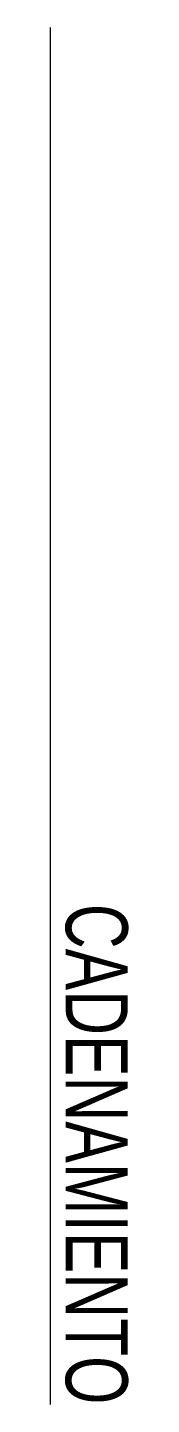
# Model space of a CAD drawing. Extents: x 0 to 6, y -100 to 0.
import ezdxf
from ezdxf.enums import TextEntityAlignment as Align

# ---------------------------------------------------------------- set-up
doc = ezdxf.new("R2010")
doc.units = 0
doc.header["$MEASUREMENT"] = 0
doc.layers.get('0').update_dxf_attribs({"linetype": 'CONTINUOUS'})
doc.layers.add('RETICULA', color=1, linetype='CONTINUOUS')
doc.styles.add('CADENA', font='AVGARDN.TTF', dxfattribs={"width": 0.75})

msp = doc.modelspace()

# ---------------------------------------------------------------- linework, layer by layer
at = {"layer": 'RETICULA'}
msp.add_line((0, 0), (0, -100), dxfattribs=at)

# ---------------------------------------------------------------- texts
at = {"style": 'CADENA', "width": 0.75, "flags": 4}
msp.add_attdef('CADENAMIENTO', text='0+000', height=4.5, rotation=270, dxfattribs=at).set_placement((1.12, -100), align=Align.RIGHT)

doc.saveas('drawing.dxf')
